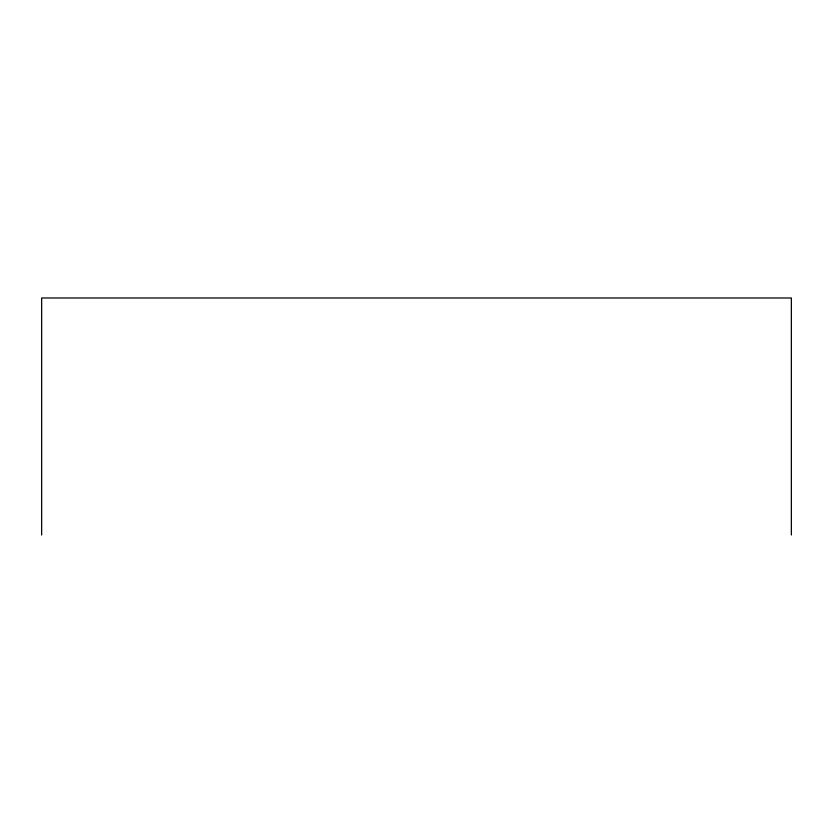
<?xml version="1.0" encoding="UTF-8"?>
<svg xmlns="http://www.w3.org/2000/svg" width="833" height="833" viewBox="0 0 833 833"><rect width="100%" height="100%" fill="white"/><g stroke="black" fill="none" stroke-linecap="round" stroke-linejoin="round"><path stroke-width="1.25" d="M791.35 535.015L791.35 297.985L41.65 297.985L41.65 535.015"/></g></svg>
